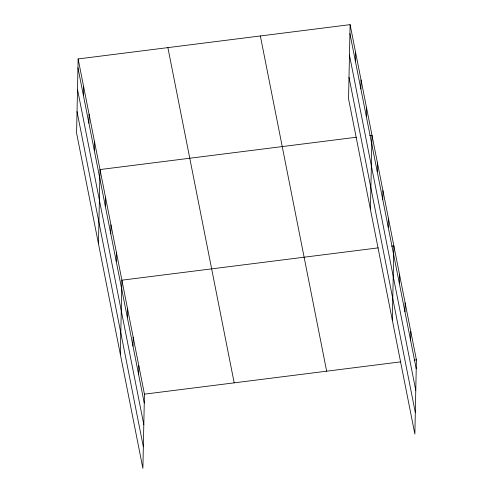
<?xml version="1.0" encoding="UTF-8"?>
<svg xmlns="http://www.w3.org/2000/svg" width="493" height="493" viewBox="0 0 493 493"><rect width="100%" height="100%" fill="white"/><g stroke="black" fill="none" stroke-linecap="round" stroke-linejoin="round"><path stroke-width="0.74" d="M78.14 58.932L76.588 133.122L142.89 468.35L144.443 394.16L78.14 58.932L350.11 24.65L416.412 359.878L414.86 434.068L348.557 98.84L350.11 24.65M83.422 95.506L83.613 86.589M88.894 123.164L89.079 114.247M94.366 150.821L94.551 141.898M98.464 243.752L100.024 169.555L356.285 137.251M105.305 206.129L105.49 197.212M110.777 233.787L110.962 224.87M116.243 261.444L116.434 252.527M120.347 354.375L121.9 280.178L378.162 247.88M127.348 317.591L127.539 308.673M132.987 346.086L133.172 337.169M138.625 374.581L138.81 365.664M355.391 61.224L355.576 52.307M360.864 88.882L361.049 79.965M366.33 116.539L366.521 107.616M370.434 209.47L371.987 135.273L369.744 135.557M377.274 171.847L377.459 162.93M382.741 199.505L382.932 190.588M388.213 227.162L388.398 218.245M392.317 320.093L393.87 245.896L391.627 246.18M399.318 283.309L399.509 274.391M404.956 311.804L405.141 302.887M410.589 340.299L410.78 331.382M144.443 394.16L400.71 361.856M414.169 360.155L416.412 359.878M349.919 33.567L416.228 368.795M349.469 55.111L415.778 390.333M349.007 77.302L415.309 412.53M260.359 35.964L326.662 371.186M167.891 47.618L234.193 382.845M77.956 67.849L144.258 403.077M77.5 89.393L143.808 424.615M77.037 111.584L143.346 446.812"/></g></svg>
